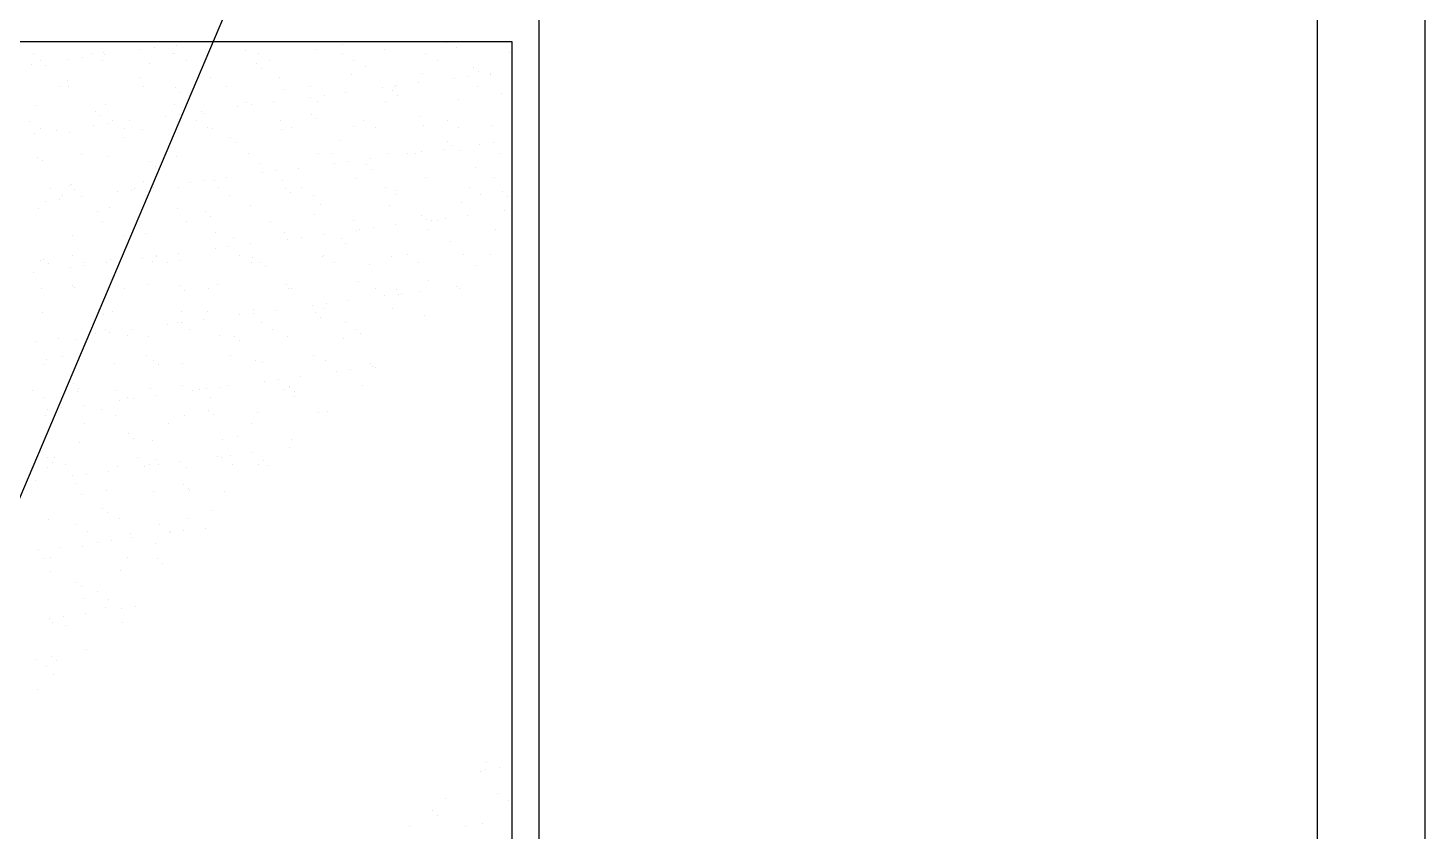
# Model space of a CAD drawing. Header units: inches. Extents: x 8.4 to 50.9, y 14.4 to 39.2.
# Drawn here: x 10.3583 to 10.6184, y 26.198 to 26.3475 of the extents above; entities that cross this region are included whole.
import ezdxf

# ---------------------------------------------------------------- set-up
doc = ezdxf.new("R2010")
doc.units = ezdxf.units.IN
doc.header["$MEASUREMENT"] = 0
doc.layers.add('02', color=2, linetype='Continuous')
doc.layers.add('1', color=1, linetype='Continuous')

msp = doc.modelspace()

# ---------------------------------------------------------------- linework, layer by layer
at = {"layer": '02'}
for p, q in [((10.4534, 26.848), (10.4534, 25.7465)), ((10.5984, 24.551), (10.5984, 26.848)), ((10.6184, 24.551), (10.6184, 26.848)), ((10.2484, 26.34505), (10.4484, 26.34505)), ((10.37654, 26.34501), (10.37654, 26.34501)), ((10.37932, 26.34348), (10.37932, 26.34348)), ((10.38192, 26.34383), (10.38192, 26.34383)), ((10.38599, 26.34436), (10.38599, 26.34436)), ((10.39878, 26.34335), (10.39878, 26.34335)), ((10.41187, 26.34352), (10.41187, 26.34352)), ((10.41685, 26.34439), (10.41685, 26.34439)), ((10.42466, 26.34346), (10.42466, 26.34346)), ((10.43623, 26.3448), (10.43623, 26.3448)), ((10.43816, 26.34395), (10.43816, 26.34395)), ((10.4484, 26.34505), (10.4484, 25.7515)), ((10.35907, 26.34082), (10.35907, 26.34082)), ((10.35939, 26.34276), (10.35939, 26.34276)), ((10.36059, 26.34146), (10.36059, 26.34146)), ((10.36151, 26.34062), (10.36151, 26.34062)), ((10.36586, 26.34171), (10.36586, 26.34171)), ((10.36846, 26.34206), (10.36846, 26.34206)), ((10.37009, 26.34277), (10.37009, 26.34277)), ((10.3722, 26.34143), (10.3722, 26.34143)), ((10.37248, 26.34293), (10.37248, 26.34293)), ((10.37253, 26.34259), (10.37253, 26.34259)), ((10.38089, 26.34102), (10.38089, 26.34102)), ((10.38527, 26.34287), (10.38527, 26.34287)), ((10.38566, 26.3428), (10.38566, 26.3428)), ((10.38777, 26.34145), (10.38777, 26.34145)), ((10.4009, 26.34085), (10.4009, 26.34085)), ((10.40123, 26.34283), (10.40123, 26.34283)), ((10.40334, 26.34148), (10.40334, 26.34148)), ((10.4168, 26.34285), (10.4168, 26.34285)), ((10.41891, 26.34151), (10.41891, 26.34151)), ((10.4212, 26.34041), (10.4212, 26.34041)), ((10.43237, 26.34288), (10.43237, 26.34288)), ((10.43448, 26.34154), (10.43448, 26.34154)), ((10.44794, 26.34291), (10.44794, 26.34291)), ((10.36574, 26.33775), (10.36574, 26.33775)), ((10.37924, 26.33824), (10.37924, 26.33824)), ((10.39233, 26.33841), (10.39233, 26.33841)), ((10.40182, 26.34001), (10.40182, 26.34001)), ((10.40512, 26.33835), (10.40512, 26.33835)), ((10.41863, 26.33883), (10.41863, 26.33883)), ((10.43171, 26.339), (10.43171, 26.339)), ((10.43777, 26.33823), (10.43777, 26.33823)), ((10.44037, 26.33858), (10.44037, 26.33858)), ((10.44121, 26.34024), (10.44121, 26.34024)), ((10.44213, 26.33939), (10.44213, 26.33939)), ((10.44443, 26.33911), (10.44443, 26.33911)), ((10.44451, 26.33894), (10.44451, 26.33894)), ((10.36422, 26.33656), (10.36422, 26.33656)), ((10.36586, 26.33663), (10.36586, 26.33663)), ((10.37979, 26.33659), (10.37979, 26.33659)), ((10.38587, 26.33646), (10.38587, 26.33646)), ((10.38679, 26.33562), (10.38679, 26.33562)), ((10.39536, 26.33662), (10.39536, 26.33662)), ((10.40617, 26.33602), (10.40617, 26.33602)), ((10.41093, 26.33665), (10.41093, 26.33665)), ((10.41752, 26.33557), (10.41752, 26.33557)), ((10.42431, 26.33646), (10.42431, 26.33646)), ((10.42617, 26.33585), (10.42617, 26.33585)), ((10.4265, 26.33668), (10.4265, 26.33668)), ((10.42691, 26.3368), (10.42691, 26.3368)), ((10.43098, 26.33734), (10.43098, 26.33734)), ((10.44207, 26.3367), (10.44207, 26.3367)), ((10.44648, 26.33541), (10.44648, 26.33541)), ((10.35971, 26.33313), (10.35971, 26.33313)), ((10.3728, 26.3333), (10.3728, 26.3333)), ((10.38559, 26.33323), (10.38559, 26.33323)), ((10.39739, 26.33292), (10.39739, 26.33292)), ((10.39909, 26.33372), (10.39909, 26.33372)), ((10.39999, 26.33326), (10.39999, 26.33326)), ((10.40406, 26.3338), (10.40406, 26.3338)), ((10.41085, 26.33469), (10.41085, 26.33469)), ((10.41218, 26.33389), (10.41218, 26.33389)), ((10.41345, 26.33503), (10.41345, 26.33503)), ((10.42497, 26.33383), (10.42497, 26.33383)), ((10.4271, 26.335), (10.4271, 26.335)), ((10.43848, 26.33431), (10.43848, 26.33431)), ((10.35856, 26.33022), (10.35856, 26.33022)), ((10.37083, 26.33207), (10.37083, 26.33207)), ((10.37176, 26.33123), (10.37176, 26.33123)), ((10.37413, 26.33025), (10.37413, 26.33025)), ((10.37714, 26.33025), (10.37714, 26.33025)), ((10.38393, 26.33115), (10.38393, 26.33115)), ((10.38653, 26.33149), (10.38653, 26.33149)), ((10.3897, 26.33028), (10.3897, 26.33028)), ((10.3906, 26.33202), (10.3906, 26.33202)), ((10.39114, 26.33163), (10.39114, 26.33163)), ((10.40527, 26.33031), (10.40527, 26.33031)), ((10.41114, 26.33146), (10.41114, 26.33146)), ((10.41207, 26.33062), (10.41207, 26.33062)), ((10.42084, 26.33033), (10.42084, 26.33033)), ((10.43145, 26.33102), (10.43145, 26.33102)), ((10.43641, 26.33036), (10.43641, 26.33036)), ((10.35962, 26.32794), (10.35962, 26.32794)), ((10.36067, 26.32888), (10.36067, 26.32888)), ((10.36368, 26.32848), (10.36368, 26.32848)), ((10.36605, 26.32812), (10.36605, 26.32812)), ((10.37047, 26.32937), (10.37047, 26.32937)), ((10.37307, 26.32972), (10.37307, 26.32972)), ((10.37624, 26.32891), (10.37624, 26.32891)), ((10.37956, 26.32861), (10.37956, 26.32861)), ((10.39181, 26.32893), (10.39181, 26.32893)), ((10.39265, 26.32877), (10.39265, 26.32877)), ((10.40544, 26.32871), (10.40544, 26.32871)), ((10.40738, 26.32896), (10.40738, 26.32896)), ((10.41894, 26.3292), (10.41894, 26.3292)), ((10.42295, 26.32899), (10.42295, 26.32899)), ((10.43203, 26.32937), (10.43203, 26.32937)), ((10.43852, 26.32902), (10.43852, 26.32902)), ((10.44482, 26.32931), (10.44482, 26.32931)), ((10.37611, 26.32724), (10.37611, 26.32724)), ((10.39611, 26.32707), (10.39611, 26.32707)), ((10.39704, 26.32623), (10.39704, 26.32623)), ((10.41642, 26.32663), (10.41642, 26.32663)), ((10.43559, 26.325), (10.43559, 26.325)), ((10.43642, 26.32646), (10.43642, 26.32646)), ((10.43734, 26.32561), (10.43734, 26.32561)), ((10.44238, 26.32589), (10.44238, 26.32589)), ((10.44498, 26.32624), (10.44498, 26.32624)), ((10.36002, 26.32349), (10.36002, 26.32349)), ((10.36108, 26.32285), (10.36108, 26.32285)), ((10.36826, 26.32404), (10.36826, 26.32404)), ((10.37311, 26.32366), (10.37311, 26.32366)), ((10.38108, 26.32268), (10.38108, 26.32268)), ((10.38383, 26.32407), (10.38383, 26.32407)), ((10.3859, 26.3236), (10.3859, 26.3236)), ((10.3994, 26.3241), (10.3994, 26.3241)), ((10.39941, 26.32409), (10.39941, 26.32409)), ((10.40138, 26.32224), (10.40138, 26.32224)), ((10.4125, 26.32425), (10.4125, 26.32425)), ((10.41497, 26.32413), (10.41497, 26.32413)), ((10.41546, 26.32235), (10.41546, 26.32235)), ((10.41806, 26.32269), (10.41806, 26.32269)), ((10.42213, 26.32323), (10.42213, 26.32323)), ((10.42529, 26.32419), (10.42529, 26.32419)), ((10.42892, 26.32412), (10.42892, 26.32412)), ((10.43054, 26.32416), (10.43054, 26.32416)), ((10.43152, 26.32447), (10.43152, 26.32447)), ((10.43879, 26.32468), (10.43879, 26.32468)), ((10.44611, 26.32418), (10.44611, 26.32418)), ((10.382, 26.32184), (10.382, 26.32184)), ((10.39521, 26.31968), (10.39521, 26.31968)), ((10.402, 26.32058), (10.402, 26.32058)), ((10.4046, 26.32092), (10.4046, 26.32092)), ((10.40867, 26.32146), (10.40867, 26.32146)), ((10.41926, 26.31957), (10.41926, 26.31957)), ((10.42139, 26.32207), (10.42139, 26.32207)), ((10.42231, 26.32122), (10.42231, 26.32122)), ((10.43234, 26.31973), (10.43234, 26.31973)), ((10.44169, 26.32163), (10.44169, 26.32163)), ((10.44513, 26.31967), (10.44513, 26.31967)), ((10.36259, 26.3177), (10.36259, 26.3177)), ((10.36605, 26.31829), (10.36605, 26.31829)), ((10.36637, 26.31849), (10.36637, 26.31849)), ((10.36697, 26.31745), (10.36697, 26.31745)), ((10.37508, 26.31704), (10.37508, 26.31704)), ((10.37768, 26.31738), (10.37768, 26.31738)), ((10.37817, 26.31773), (10.37817, 26.31773)), ((10.37987, 26.31897), (10.37987, 26.31897)), ((10.38175, 26.31791), (10.38175, 26.31791)), ((10.38635, 26.31785), (10.38635, 26.31785)), ((10.38854, 26.31881), (10.38854, 26.31881)), ((10.39114, 26.31915), (10.39114, 26.31915)), ((10.39296, 26.31914), (10.39296, 26.31914)), ((10.39374, 26.31776), (10.39374, 26.31776)), ((10.40575, 26.31908), (10.40575, 26.31908)), ((10.40636, 26.31768), (10.40636, 26.31768)), ((10.40931, 26.31779), (10.40931, 26.31779)), ((10.42488, 26.31781), (10.42488, 26.31781)), ((10.42666, 26.31724), (10.42666, 26.31724)), ((10.44045, 26.31784), (10.44045, 26.31784)), ((10.44667, 26.31707), (10.44667, 26.31707)), ((10.36162, 26.31526), (10.36162, 26.31526)), ((10.36423, 26.31561), (10.36423, 26.31561)), ((10.3647, 26.31636), (10.3647, 26.31636)), ((10.36829, 26.31614), (10.36829, 26.31614)), ((10.38027, 26.31639), (10.38027, 26.31639)), ((10.39584, 26.31641), (10.39584, 26.31641)), ((10.39972, 26.31445), (10.39972, 26.31445)), ((10.40728, 26.31684), (10.40728, 26.31684)), ((10.41142, 26.31644), (10.41142, 26.31644)), ((10.41281, 26.31462), (10.41281, 26.31462)), ((10.4256, 26.31456), (10.4256, 26.31456)), ((10.42699, 26.31647), (10.42699, 26.31647)), ((10.43911, 26.31504), (10.43911, 26.31504)), ((10.44256, 26.3165), (10.44256, 26.3165)), ((10.44759, 26.31622), (10.44759, 26.31622)), ((10.36034, 26.31386), (10.36034, 26.31386)), ((10.37132, 26.31346), (10.37132, 26.31346)), ((10.37343, 26.31403), (10.37343, 26.31403)), ((10.38622, 26.31397), (10.38622, 26.31397)), ((10.39133, 26.31329), (10.39133, 26.31329)), ((10.39225, 26.31245), (10.39225, 26.31245)), ((10.41163, 26.31285), (10.41163, 26.31285)), ((10.43164, 26.31268), (10.43164, 26.31268)), ((10.43256, 26.31183), (10.43256, 26.31183)), ((10.43353, 26.31178), (10.43353, 26.31178)), ((10.43613, 26.31213), (10.43613, 26.31213)), ((10.4402, 26.31266), (10.4402, 26.31266)), ((10.44699, 26.31356), (10.44699, 26.31356)), ((10.37229, 26.31152), (10.37229, 26.31152)), ((10.38019, 26.30934), (10.38019, 26.30934)), ((10.38786, 26.31155), (10.38786, 26.31155)), ((10.39328, 26.30951), (10.39328, 26.30951)), ((10.40344, 26.31158), (10.40344, 26.31158)), ((10.40607, 26.30944), (10.40607, 26.30944)), ((10.41901, 26.31161), (10.41901, 26.31161)), ((10.41957, 26.30993), (10.41957, 26.30993)), ((10.42007, 26.31001), (10.42007, 26.31001)), ((10.42267, 26.31035), (10.42267, 26.31035)), ((10.42674, 26.31089), (10.42674, 26.31089)), ((10.43266, 26.3101), (10.43266, 26.3101)), ((10.43458, 26.31163), (10.43458, 26.31163)), ((10.44545, 26.31004), (10.44545, 26.31004)), ((10.36668, 26.30885), (10.36668, 26.30885)), ((10.3763, 26.3089), (10.3763, 26.3089)), ((10.37722, 26.30806), (10.37722, 26.30806)), ((10.39575, 26.30681), (10.39575, 26.30681)), ((10.3966, 26.30846), (10.3966, 26.30846)), ((10.39982, 26.30735), (10.39982, 26.30735)), ((10.40661, 26.30824), (10.40661, 26.30824)), ((10.40921, 26.30858), (10.40921, 26.30858)), ((10.41328, 26.30912), (10.41328, 26.30912)), ((10.41661, 26.30829), (10.41661, 26.30829)), ((10.41753, 26.30745), (10.41753, 26.30745)), ((10.43691, 26.30785), (10.43691, 26.30785)), ((10.36065, 26.30423), (10.36065, 26.30423)), ((10.36127, 26.30452), (10.36127, 26.30452)), ((10.36663, 26.30518), (10.36663, 26.30518)), ((10.37374, 26.30439), (10.37374, 26.30439)), ((10.37969, 26.3047), (10.37969, 26.3047)), ((10.38157, 26.30407), (10.38157, 26.30407)), ((10.3822, 26.30521), (10.3822, 26.30521)), ((10.38229, 26.30504), (10.38229, 26.30504)), ((10.38636, 26.30557), (10.38636, 26.30557)), ((10.38653, 26.30433), (10.38653, 26.30433)), ((10.39315, 26.30647), (10.39315, 26.30647)), ((10.39777, 26.30524), (10.39777, 26.30524)), ((10.40004, 26.30482), (10.40004, 26.30482)), ((10.41313, 26.30499), (10.41313, 26.30499)), ((10.41335, 26.30526), (10.41335, 26.30526)), ((10.42592, 26.30492), (10.42592, 26.30492)), ((10.42892, 26.30529), (10.42892, 26.30529)), ((10.43102, 26.30395), (10.43102, 26.30395)), ((10.43942, 26.30541), (10.43942, 26.30541)), ((10.44449, 26.30532), (10.44449, 26.30532)), ((10.35944, 26.30203), (10.35944, 26.30203)), ((10.36219, 26.30367), (10.36219, 26.30367)), ((10.36623, 26.30292), (10.36623, 26.30292)), ((10.36874, 26.30384), (10.36874, 26.30384)), ((10.36884, 26.30327), (10.36884, 26.30327)), ((10.3729, 26.3038), (10.3729, 26.3038)), ((10.38431, 26.30387), (10.38431, 26.30387)), ((10.39988, 26.30389), (10.39988, 26.30389)), ((10.40158, 26.3039), (10.40158, 26.3039)), ((10.4025, 26.30306), (10.4025, 26.30306)), ((10.41545, 26.30392), (10.41545, 26.30392)), ((10.42188, 26.30346), (10.42188, 26.30346)), ((10.44189, 26.30329), (10.44189, 26.30329)), ((10.36076, 26.29897), (10.36076, 26.29897)), ((10.36654, 26.29969), (10.36654, 26.29969)), ((10.367, 26.29922), (10.367, 26.29922)), ((10.37633, 26.299), (10.37633, 26.299)), ((10.3805, 26.2997), (10.3805, 26.2997)), ((10.38655, 26.29951), (10.38655, 26.29951)), ((10.3919, 26.29903), (10.3919, 26.29903)), ((10.39359, 26.29987), (10.39359, 26.29987)), ((10.40638, 26.29981), (10.40638, 26.29981)), ((10.40685, 26.29907), (10.40685, 26.29907)), ((10.40747, 26.29906), (10.40747, 26.29906)), ((10.41989, 26.3003), (10.41989, 26.3003)), ((10.42304, 26.29909), (10.42304, 26.29909)), ((10.42686, 26.2989), (10.42686, 26.2989)), ((10.43297, 26.30046), (10.43297, 26.30046)), ((10.43814, 26.29944), (10.43814, 26.29944)), ((10.43861, 26.29911), (10.43861, 26.29911)), ((10.38747, 26.29867), (10.38747, 26.29867)), ((10.41382, 26.29624), (10.41382, 26.29624)), ((10.41789, 26.29678), (10.41789, 26.29678)), ((10.42468, 26.29767), (10.42468, 26.29767)), ((10.42728, 26.29802), (10.42728, 26.29802)), ((10.42778, 26.29805), (10.42778, 26.29805)), ((10.43135, 26.29855), (10.43135, 26.29855)), ((10.36097, 26.29459), (10.36097, 26.29459)), ((10.37152, 26.29512), (10.37152, 26.29512)), ((10.37244, 26.29428), (10.37244, 26.29428)), ((10.37406, 26.29476), (10.37406, 26.29476)), ((10.38685, 26.2947), (10.38685, 26.2947)), ((10.39182, 26.29468), (10.39182, 26.29468)), ((10.39776, 26.29413), (10.39776, 26.29413)), ((10.40035, 26.29518), (10.40035, 26.29518)), ((10.40036, 26.29447), (10.40036, 26.29447)), ((10.40443, 26.29501), (10.40443, 26.29501)), ((10.41122, 26.2959), (10.41122, 26.2959)), ((10.41183, 26.29451), (10.41183, 26.29451)), ((10.41275, 26.29367), (10.41275, 26.29367)), ((10.41344, 26.29535), (10.41344, 26.29535)), ((10.42623, 26.29529), (10.42623, 26.29529)), ((10.43213, 26.29407), (10.43213, 26.29407)), ((10.37067, 26.29266), (10.37067, 26.29266)), ((10.37278, 26.29132), (10.37278, 26.29132)), ((10.37751, 26.29146), (10.37751, 26.29146)), ((10.3843, 26.29236), (10.3843, 26.29236)), ((10.38624, 26.29269), (10.38624, 26.29269)), ((10.3869, 26.2927), (10.3869, 26.2927)), ((10.38835, 26.29134), (10.38835, 26.29134)), ((10.39097, 26.29324), (10.39097, 26.29324)), ((10.40181, 26.29272), (10.40181, 26.29272)), ((10.40392, 26.29137), (10.40392, 26.29137)), ((10.41738, 26.29274), (10.41738, 26.29274)), ((10.41949, 26.2914), (10.41949, 26.2914)), ((10.35999, 26.28916), (10.35999, 26.28916)), ((10.36405, 26.28969), (10.36405, 26.28969)), ((10.36731, 26.28958), (10.36731, 26.28958)), ((10.37084, 26.29059), (10.37084, 26.29059)), ((10.37345, 26.29093), (10.37345, 26.29093)), ((10.37679, 26.29029), (10.37679, 26.29029)), ((10.38082, 26.29007), (10.38082, 26.29007)), ((10.39391, 26.29024), (10.39391, 26.29024)), ((10.3968, 26.29012), (10.3968, 26.29012)), ((10.39772, 26.28928), (10.39772, 26.28928)), ((10.4067, 26.29018), (10.4067, 26.29018)), ((10.4171, 26.28968), (10.4171, 26.28968)), ((10.4202, 26.29066), (10.4202, 26.29066)), ((10.36176, 26.28591), (10.36176, 26.28591)), ((10.3648, 26.28645), (10.3648, 26.28645)), ((10.38037, 26.28648), (10.38037, 26.28648)), ((10.38177, 26.28573), (10.38177, 26.28573)), ((10.39594, 26.28651), (10.39594, 26.28651)), ((10.41151, 26.28654), (10.41151, 26.28654)), ((10.36128, 26.28496), (10.36128, 26.28496)), ((10.37437, 26.28512), (10.37437, 26.28512)), ((10.38269, 26.28489), (10.38269, 26.28489)), ((10.38716, 26.28506), (10.38716, 26.28506)), ((10.40067, 26.28555), (10.40067, 26.28555)), ((10.40207, 26.28529), (10.40207, 26.28529)), ((10.41376, 26.28572), (10.41376, 26.28572)), ((10.41583, 26.28356), (10.41583, 26.28356)), ((10.41843, 26.2839), (10.41843, 26.2839)), ((10.42208, 26.28512), (10.42208, 26.28512)), ((10.4225, 26.28444), (10.4225, 26.28444)), ((10.423, 26.28428), (10.423, 26.28428)), ((10.36674, 26.28135), (10.36674, 26.28135)), ((10.38704, 26.2809), (10.38704, 26.2809)), ((10.39422, 26.2806), (10.39422, 26.2806)), ((10.39558, 26.2809), (10.39558, 26.2809)), ((10.40237, 26.28179), (10.40237, 26.28179)), ((10.40497, 26.28213), (10.40497, 26.28213)), ((10.40701, 26.28054), (10.40701, 26.28054)), ((10.40704, 26.28073), (10.40704, 26.28073)), ((10.40904, 26.28267), (10.40904, 26.28267)), ((10.42052, 26.28103), (10.42052, 26.28103)), ((10.35914, 26.28011), (10.35914, 26.28011)), ((10.36125, 26.27877), (10.36125, 26.27877)), ((10.36763, 26.27995), (10.36763, 26.27995)), ((10.36766, 26.2805), (10.36766, 26.2805)), ((10.37471, 26.28014), (10.37471, 26.28014)), ((10.37545, 26.27825), (10.37545, 26.27825)), ((10.37682, 26.2788), (10.37682, 26.2788)), ((10.37806, 26.27859), (10.37806, 26.27859)), ((10.38113, 26.28044), (10.38113, 26.28044)), ((10.38212, 26.27912), (10.38212, 26.27912)), ((10.38891, 26.28002), (10.38891, 26.28002)), ((10.39028, 26.28017), (10.39028, 26.28017)), ((10.39151, 26.28036), (10.39151, 26.28036)), ((10.39239, 26.27882), (10.39239, 26.27882)), ((10.40585, 26.2802), (10.40585, 26.2802)), ((10.40796, 26.27885), (10.40796, 26.27885)), ((10.40797, 26.27989), (10.40797, 26.27989)), ((10.36199, 26.27647), (10.36199, 26.27647)), ((10.3646, 26.27682), (10.3646, 26.27682)), ((10.36866, 26.27735), (10.36866, 26.27735)), ((10.37201, 26.27652), (10.37201, 26.27652)), ((10.37469, 26.27549), (10.37469, 26.27549)), ((10.38748, 26.27543), (10.38748, 26.27543)), ((10.39201, 26.27634), (10.39201, 26.27634)), ((10.39294, 26.2755), (10.39294, 26.2755)), ((10.40098, 26.27592), (10.40098, 26.27592)), ((10.41232, 26.2759), (10.41232, 26.2759)), ((10.41407, 26.27608), (10.41407, 26.27608)), ((10.3616, 26.27532), (10.3616, 26.27532)), ((10.36884, 26.27393), (10.36884, 26.27393)), ((10.38441, 26.27396), (10.38441, 26.27396)), ((10.39998, 26.27399), (10.39998, 26.27399)), ((10.36794, 26.27032), (10.36794, 26.27032)), ((10.37698, 26.27196), (10.37698, 26.27196)), ((10.37791, 26.27111), (10.37791, 26.27111)), ((10.38145, 26.2708), (10.38145, 26.2708)), ((10.39454, 26.27097), (10.39454, 26.27097)), ((10.39729, 26.27151), (10.39729, 26.27151)), ((10.40733, 26.27091), (10.40733, 26.27091)), ((10.36195, 26.26757), (10.36195, 26.26757)), ((10.36318, 26.26759), (10.36318, 26.26759)), ((10.37875, 26.26762), (10.37875, 26.26762)), ((10.39352, 26.26768), (10.39352, 26.26768)), ((10.39432, 26.26765), (10.39432, 26.26765)), ((10.39612, 26.26802), (10.39612, 26.26802)), ((10.40019, 26.26856), (10.40019, 26.26856)), ((10.40698, 26.26945), (10.40698, 26.26945)), ((10.36191, 26.26569), (10.36191, 26.26569)), ((10.36287, 26.26672), (10.36287, 26.26672)), ((10.36529, 26.26625), (10.36529, 26.26625)), ((10.37327, 26.26501), (10.37327, 26.26501)), ((10.375, 26.26586), (10.375, 26.26586)), ((10.38006, 26.26591), (10.38006, 26.26591)), ((10.38086, 26.26628), (10.38086, 26.26628)), ((10.38226, 26.26712), (10.38226, 26.26712)), ((10.38267, 26.26625), (10.38267, 26.26625)), ((10.38673, 26.26679), (10.38673, 26.26679)), ((10.38779, 26.2658), (10.38779, 26.2658)), ((10.39643, 26.2663), (10.39643, 26.2663)), ((10.4013, 26.26628), (10.4013, 26.26628)), ((10.40226, 26.26695), (10.40226, 26.26695)), ((10.40318, 26.26611), (10.40318, 26.26611)), ((10.35981, 26.26324), (10.35981, 26.26324)), ((10.3666, 26.26414), (10.3666, 26.26414)), ((10.36722, 26.26274), (10.36722, 26.26274)), ((10.36921, 26.26448), (10.36921, 26.26448)), ((10.38723, 26.26256), (10.38723, 26.26256)), ((10.36826, 26.26068), (10.36826, 26.26068)), ((10.37288, 26.26141), (10.37288, 26.26141)), ((10.38176, 26.26117), (10.38176, 26.26117)), ((10.38815, 26.26172), (10.38815, 26.26172)), ((10.38845, 26.26144), (10.38845, 26.26144)), ((10.39485, 26.26134), (10.39485, 26.26134)), ((10.3722, 26.25818), (10.3722, 26.25818)), ((10.37312, 26.25733), (10.37312, 26.25733)), ((10.3925, 26.25773), (10.3925, 26.25773)), ((10.36223, 26.25606), (10.36223, 26.25606)), ((10.36721, 26.25507), (10.36721, 26.25507)), ((10.37532, 26.25622), (10.37532, 26.25622)), ((10.38279, 26.2551), (10.38279, 26.2551)), ((10.38811, 26.25616), (10.38811, 26.25616)), ((10.36932, 26.25373), (10.36932, 26.25373)), ((10.37382, 26.25214), (10.37382, 26.25214)), ((10.37747, 26.25335), (10.37747, 26.25335)), ((10.37788, 26.25267), (10.37788, 26.25267)), ((10.38467, 26.25357), (10.38467, 26.25357)), ((10.38489, 26.25375), (10.38489, 26.25375)), ((10.38728, 26.25391), (10.38728, 26.25391)), ((10.39134, 26.25445), (10.39134, 26.25445)), ((10.36036, 26.25037), (10.36036, 26.25037)), ((10.36442, 26.2509), (10.36442, 26.2509)), ((10.36857, 26.25105), (10.36857, 26.25105)), ((10.37121, 26.2518), (10.37121, 26.2518)), ((10.38208, 26.25153), (10.38208, 26.25153)), ((10.36134, 26.24886), (10.36134, 26.24886)), ((10.36244, 26.24896), (10.36244, 26.24896)), ((10.37691, 26.24889), (10.37691, 26.24889)), ((10.38245, 26.24879), (10.38245, 26.24879)), ((10.38337, 26.24794), (10.38337, 26.24794)), ((10.36254, 26.24642), (10.36254, 26.24642)), ((10.36742, 26.2444), (10.36742, 26.2444)), ((10.37563, 26.24659), (10.37563, 26.24659)), ((10.36834, 26.24355), (10.36834, 26.24355)), ((10.37125, 26.24255), (10.37125, 26.24255)), ((10.36889, 26.24141), (10.36889, 26.24141)), ((10.37269, 26.23957), (10.37269, 26.23957)), ((10.37336, 26.24121), (10.37336, 26.24121)), ((10.37582, 26.23946), (10.37582, 26.23946)), ((10.37843, 26.2398), (10.37843, 26.2398)), ((10.36237, 26.23769), (10.36237, 26.23769)), ((10.36286, 26.23679), (10.36286, 26.23679)), ((10.36497, 26.23803), (10.36497, 26.23803)), ((10.36538, 26.23634), (10.36538, 26.23634)), ((10.36903, 26.23856), (10.36903, 26.23856)), ((10.37595, 26.23695), (10.37595, 26.23695)), ((10.3692, 26.23178), (10.3692, 26.23178)), ((10.35972, 26.23), (10.35972, 26.23)), ((10.36183, 26.22866), (10.36183, 26.22866)), ((10.36264, 26.23062), (10.36264, 26.23062)), ((10.36356, 26.22977), (10.36356, 26.22977)), ((10.36317, 26.22715), (10.36317, 26.22715)), ((10.36018, 26.22445), (10.36018, 26.22445)), ((10.44374, 26.21078), (10.44374, 26.21078)), ((10.44257, 26.20907), (10.44257, 26.20907)), ((10.44349, 26.20953), (10.44349, 26.20953)), ((10.44609, 26.20987), (10.44609, 26.20987)), ((10.43612, 26.20412), (10.43612, 26.20412)), ((10.44565, 26.2051), (10.44565, 26.2051)), ((10.44776, 26.20376), (10.44776, 26.20376)), ((10.43369, 26.20183), (10.43369, 26.20183)), ((10.43461, 26.20099), (10.43461, 26.20099)), ((10.42938, 26.19895), (10.42938, 26.19895)), ((10.43978, 26.19889), (10.43978, 26.19889)), ((10.44289, 26.19943), (10.44289, 26.19943))]:
    msp.add_line(p, q, dxfattribs=at)
at = {"layer": '1'}
msp.add_line((10.6074, 26.851), (10.0984, 25.651), dxfattribs=at)

doc.saveas('drawing.dxf')
